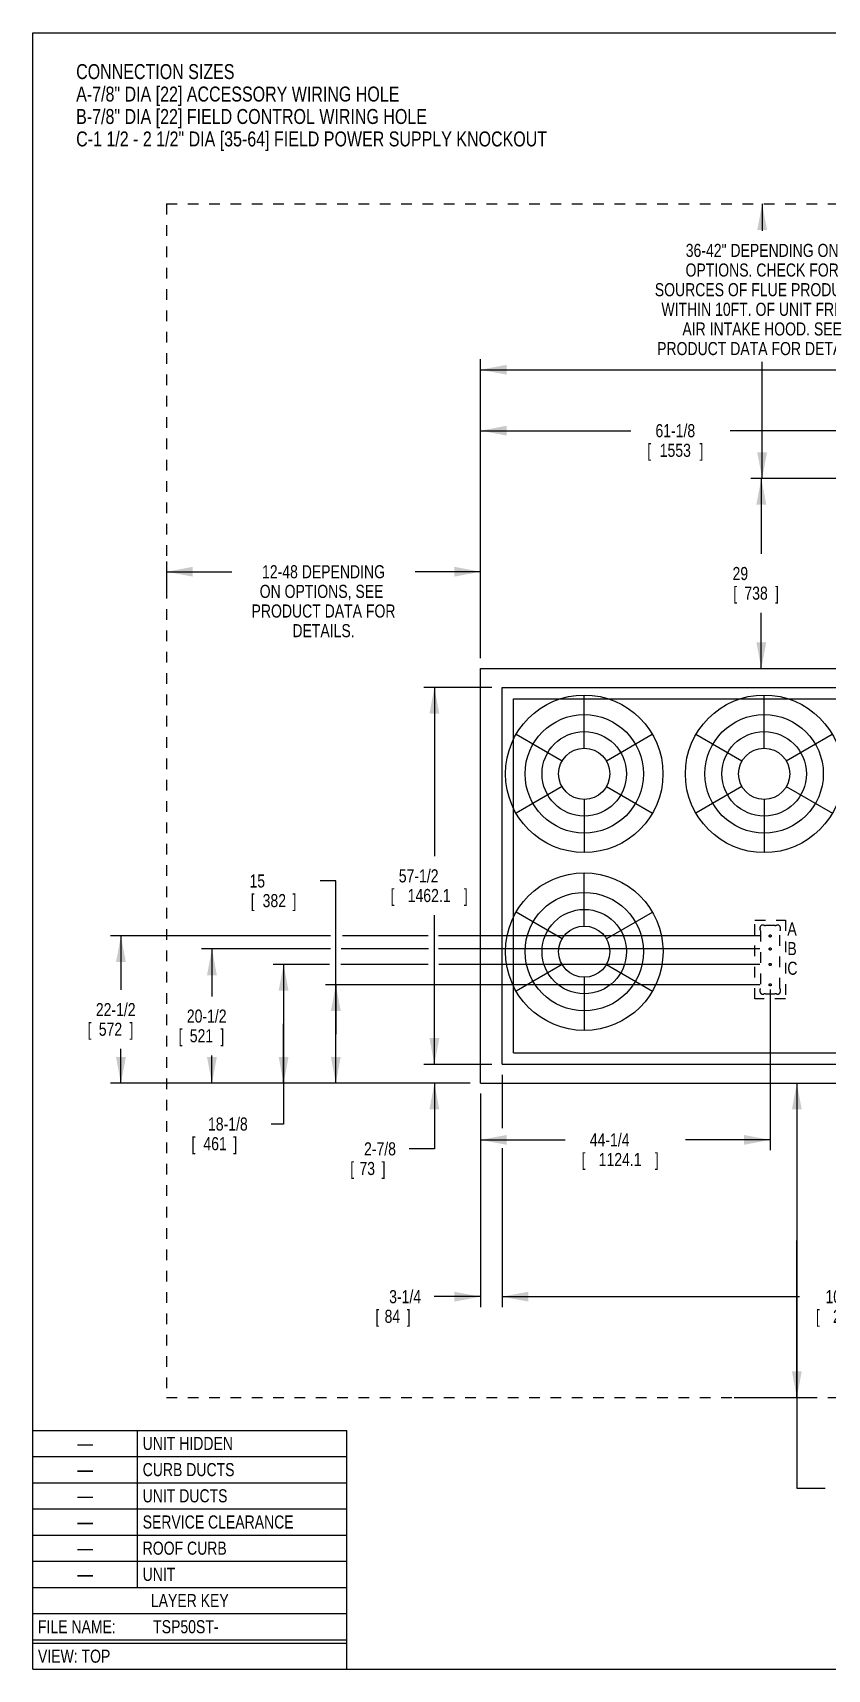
# Model space of a CAD drawing. Extents: x 0 to 250, y 0 to 250.
# Drawn here: x 0 to 121.4, y 0 to 250 of the extents above; entities that cross this region are included whole.
import ezdxf
from ezdxf.enums import TextEntityAlignment as Align

# ---------------------------------------------------------------- set-up
doc = ezdxf.new("R2010")
doc.units = 0
doc.header["$LTSCALE"] = 16.296296
doc.linetypes.add('DASHED', pattern=[0.2, 0.1, -0.1])
doc.linetypes.add('HIDDEN', pattern=[0.2, 0.1, -0.1])
doc.layers.get('0').update_dxf_attribs({"linetype": 'CONTINUOUS'})
for name, color, linetype in [('CURB-14', 6, 'CONTINUOUS'), ('CURB-14-DIM', 6, 'CONTINUOUS'), ('CURB-24', 6, 'CONTINUOUS'), ('CURB-24-DIM', 6, 'CONTINUOUS'), ('NOTES', 1, 'CONTINUOUS'), ('SERVCLEAR', 1, 'CONTINUOUS'), ('SERVCLRDIM', 1, 'CONTINUOUS'), ('UNIT-DIM', 7, 'CONTINUOUS'), ('UNIT-HID', 8, 'CONTINUOUS'), ('UNIT-SOL', 7, 'CONTINUOUS')]:
    doc.layers.add(name, color=color, linetype=linetype)
doc.styles.get("Standard").update_dxf_attribs({"font": 'txt', "width": 0.8})
doc.styles.add('TEXTSTYLE_2', font='txt', dxfattribs={"width": 8})
doc.dimstyles.get("Standard").update_dxf_attribs({"dimtxt": 0.18, "dimasz": 0.18, "dimexe": 0.18, "dimexo": 0.0625, "dimgap": 0.09, "dimtad": 0, "dimtih": 1, "dimtoh": 1, "dimzin": 0, "dimcen": 0.09, "dimazin": 3, "dimtfac": 1, "dimtofl": 0, "dimtmove": 0, "dimatfit": 3})

# ---------------------------------------------------------------- blocks, each defined once
blk = doc.blocks.new('_FILLED')
at = {"color": 0, "linetype": 'ByBlock'}
blk.add_solid([(0, 0), (-1, 0.1875), (-1, -0.1875)], dxfattribs=at)
blk = doc.blocks.new('*D1')
at = {"layer": 'SERVCLRDIM', "color": 1, "linetype": 'CONTINUOUS'}
for p, q in [((116.75, 89.52), (116.75, 65.52)), ((116.75, 41.52), (116.75, 65.52)), ((116.75, 65.52), (116.75, 27.67)), ((107.16, 41.52), (118.34, 41.52)), ((116.75, 27.67), (121.1, 27.67))]:
    blk.add_line(p, q, dxfattribs=at)
at = {"layer": 'SERVCLRDIM', "color": 1, "linetype": 'CONTINUOUS', "xscale": 4, "yscale": 4, "zscale": 4}
for p, rotation in [((116.75, 89.52), 90), ((116.75, 41.52), 270)]:
    blk.add_blockref('_FILLED', p, dxfattribs=dict(at, rotation=rotation))
at = {"layer": 'SERVCLRDIM', "color": 1, "linetype": 'CONTINUOUS', "width": 0.8}
for s, p in [('36-48" DEPENDING ON OPTIONS.', (123.1, 26.67)), ('CHECK FOR ADJACENT UNITS OR', (123.1, 23.67)), ('BUILDING FRESH AIR INTAKE', (123.1, 20.67)), ('WITHIN 10FT. OF THIS UNITS', (123.1, 17.67)), ('FLUE OUTLET. SEE PRODUCT DATA', (123.1, 14.67)), ('FOR DETAILS.', (123.1, 11.67))]:
    blk.add_text(s, height=2, dxfattribs=at).set_placement(p)
blk = doc.blocks.new('*D5')
at = {"layer": 'UNIT-DIM', "color": 7, "linetype": 'CONTINUOUS'}
for p, q in [((127.96, 181.92), (109.73, 181.92)), ((111.32, 181.92), (111.32, 170.39)), ((111.32, 152.87), (111.32, 161.39))]:
    blk.add_line(p, q, dxfattribs=at)
at = {"layer": 'UNIT-DIM', "color": 7, "linetype": 'CONTINUOUS', "xscale": 4, "yscale": 4, "zscale": 4}
for p, rotation in [((111.32, 181.92), 90), ((111.32, 152.87), 270)]:
    blk.add_blockref('_FILLED', p, dxfattribs=dict(at, rotation=rotation))
at = {"layer": 'UNIT-DIM', "color": 7, "linetype": 'CONTINUOUS', "width": 0.8}
for s, p in [('29', (108.12, 166.39)), ('[', (107.32, 163.39)), ('738', (110.52, 163.39)), (']', (113.72, 163.39))]:
    blk.add_text(s, height=2, dxfattribs=at).set_placement(p, align=Align.CENTER)
blk = doc.blocks.new('*D7')
at = {"layer": 'UNIT-DIM', "color": 7, "linetype": 'CONTINUOUS'}
for p, q in [((46.31, 120.42), (43.9, 120.42)), ((46.31, 97.04), (46.31, 120.42)), ((111.09, 104.55), (44.72, 104.55)), ((46.31, 104.55), (46.31, 97.04)), ((46.31, 89.52), (46.31, 97.04)), ((66.83, 89.52), (44.72, 89.52))]:
    blk.add_line(p, q, dxfattribs=at)
at = {"layer": 'UNIT-DIM', "color": 7, "linetype": 'CONTINUOUS', "xscale": 4, "yscale": 4, "zscale": 4}
for p, rotation in [((46.31, 104.55), 90), ((46.31, 89.52), 270)]:
    blk.add_blockref('_FILLED', p, dxfattribs=dict(at, rotation=rotation))
at = {"layer": 'UNIT-DIM', "color": 7, "linetype": 'CONTINUOUS', "width": 0.8}
for s, p in [('15', (35.5, 119.42)), ('[', (33.9, 116.42)), ('382', (38.7, 116.42)), (']', (40.3, 116.42))]:
    blk.add_text(s, height=2, dxfattribs=at).set_placement(p, align=Align.RIGHT)
blk = doc.blocks.new('*D8')
at = {"layer": 'UNIT-DIM', "color": 7, "linetype": 'CONTINUOUS'}
for p, q in [((45.32, 107.68), (36.74, 107.68)), ((38.33, 107.68), (38.33, 98.6)), ((60.41, 107.68), (47.06, 107.68)), ((111.09, 107.68), (62.06, 107.68)), ((38.33, 89.52), (38.33, 98.6)), ((38.33, 98.6), (38.33, 83.29)), ((66.83, 89.52), (36.74, 89.52)), ((38.33, 83.29), (36.45, 83.29))]:
    blk.add_line(p, q, dxfattribs=at)
at = {"layer": 'UNIT-DIM', "color": 7, "linetype": 'CONTINUOUS', "xscale": 4, "yscale": 4, "zscale": 4}
for p, rotation in [((38.33, 107.68), 90), ((38.33, 89.52), 270)]:
    blk.add_blockref('_FILLED', p, dxfattribs=dict(at, rotation=rotation))
at = {"layer": 'UNIT-DIM', "color": 7, "linetype": 'CONTINUOUS', "width": 0.8}
for s, p in [('18-1/8', (32.85, 82.29)), ('[', (24.85, 79.29)), ('461', (29.65, 79.29)), (']', (31.25, 79.29))]:
    blk.add_text(s, height=2, dxfattribs=at).set_placement(p, align=Align.RIGHT)
blk = doc.blocks.new('*D9')
at = {"layer": 'UNIT-DIM', "color": 7, "linetype": 'CONTINUOUS'}
for p, q in [((45.49, 110.03), (25.8, 110.03)), ((27.38, 110.03), (27.38, 102.78)), ((60.49, 110.03), (47.14, 110.03)), ((111.09, 110.03), (61.98, 110.03)), ((27.38, 89.52), (27.38, 93.78)), ((66.83, 89.52), (25.8, 89.52))]:
    blk.add_line(p, q, dxfattribs=at)
at = {"layer": 'UNIT-DIM', "color": 7, "linetype": 'CONTINUOUS', "xscale": 4, "yscale": 4, "zscale": 4}
for p, rotation in [((27.38, 110.03), 90), ((27.38, 89.52), 270)]:
    blk.add_blockref('_FILLED', p, dxfattribs=dict(at, rotation=rotation))
at = {"layer": 'UNIT-DIM', "color": 7, "linetype": 'CONTINUOUS', "width": 0.8}
for s, p in [('20-1/2', (26.58, 98.78)), ('[', (22.58, 95.78)), ('521', (25.78, 95.78)), (']', (28.98, 95.78))]:
    blk.add_text(s, height=2, dxfattribs=at).set_placement(p, align=Align.CENTER)
blk = doc.blocks.new('*D10')
at = {"layer": 'UNIT-DIM', "color": 7, "linetype": 'CONTINUOUS'}
for p, q in [((45.49, 112.02), (11.89, 112.02)), ((13.48, 112.02), (13.48, 103.77)), ((60.41, 112.02), (47.31, 112.02)), ((111.09, 112.02), (61.98, 112.02)), ((13.48, 89.52), (13.48, 94.77)), ((66.83, 89.52), (11.89, 89.52))]:
    blk.add_line(p, q, dxfattribs=at)
at = {"layer": 'UNIT-DIM', "color": 7, "linetype": 'CONTINUOUS', "xscale": 4, "yscale": 4, "zscale": 4}
for p, rotation in [((13.48, 112.02), 90), ((13.48, 89.52), 270)]:
    blk.add_blockref('_FILLED', p, dxfattribs=dict(at, rotation=rotation))
at = {"layer": 'UNIT-DIM', "color": 7, "linetype": 'CONTINUOUS', "width": 0.8}
for s, p in [('22-1/2', (12.68, 99.77)), ('[', (8.68, 96.77)), ('572', (11.88, 96.77)), (']', (15.08, 96.77))]:
    blk.add_text(s, height=2, dxfattribs=at).set_placement(p, align=Align.CENTER)
blk = doc.blocks.new('*D11')
at = {"layer": 'UNIT-DIM', "color": 7, "linetype": 'CONTINUOUS'}
for p, q in [((112.67, 103.86), (112.67, 79.28)), ((68.42, 87.93), (68.42, 79.28)), ((68.42, 80.87), (81.35, 80.87)), ((112.67, 80.87), (99.75, 80.87))]:
    blk.add_line(p, q, dxfattribs=at)
at = {"layer": 'UNIT-DIM', "color": 7, "linetype": 'CONTINUOUS', "xscale": 4, "yscale": 4, "zscale": 4, "rotation": 180}
blk.add_blockref('_FILLED', (68.42, 80.87), dxfattribs=at)
at = {"layer": 'UNIT-DIM', "color": 7, "linetype": 'CONTINUOUS', "xscale": 4, "yscale": 4, "zscale": 4}
blk.add_blockref('_FILLED', (112.67, 80.87), dxfattribs=at)
at = {"layer": 'UNIT-DIM', "color": 7, "linetype": 'CONTINUOUS', "width": 0.8}
for s, p in [('44-1/4', (88.15, 79.87)), ('[', (84.15, 76.87)), ('1124.1', (89.75, 76.87)), (']', (95.35, 76.87))]:
    blk.add_text(s, height=2, dxfattribs=at).set_placement(p, align=Align.CENTER)
blk = doc.blocks.new('*D14')
at = {"layer": 'UNIT-DIM', "color": 7, "linetype": 'CONTINUOUS'}
for p, q in [((68.42, 154.46), (68.42, 190.8)), ((129.54, 183.5), (129.54, 190.8)), ((68.42, 189.21), (91.38, 189.21)), ((129.54, 189.21), (106.58, 189.21))]:
    blk.add_line(p, q, dxfattribs=at)
at = {"layer": 'UNIT-DIM', "color": 7, "linetype": 'CONTINUOUS', "xscale": 4, "yscale": 4, "zscale": 4, "rotation": 180}
blk.add_blockref('_FILLED', (68.42, 189.21), dxfattribs=at)
at = {"layer": 'UNIT-DIM', "color": 7, "linetype": 'CONTINUOUS', "xscale": 4, "yscale": 4, "zscale": 4}
blk.add_blockref('_FILLED', (129.54, 189.21), dxfattribs=at)
at = {"layer": 'UNIT-DIM', "color": 7, "linetype": 'CONTINUOUS', "width": 0.8}
for s, p in [('61-1/8', (98.18, 188.21)), ('[', (94.18, 185.21)), ('1553', (98.18, 185.21)), (']', (102.18, 185.21))]:
    blk.add_text(s, height=2, dxfattribs=at).set_placement(p, align=Align.CENTER)
blk = doc.blocks.new('*D20')
at = {"layer": 'SERVCLRDIM', "color": 1, "linetype": 'CONTINUOUS'}
for p, q in [((20.45, 169.24), (20.45, 166.66)), ((20.45, 167.66), (30.43, 167.66)), ((68.42, 167.66), (58.43, 167.66)), ((68.42, 166.66), (68.42, 169.24)), ((20.45, 166.66), (20.45, 163.95)), ((68.42, 154.46), (68.42, 166.66))]:
    blk.add_line(p, q, dxfattribs=at)
at = {"layer": 'SERVCLRDIM', "color": 1, "linetype": 'CONTINUOUS', "xscale": 4, "yscale": 4, "zscale": 4, "rotation": 180}
blk.add_blockref('_FILLED', (20.45, 167.66), dxfattribs=at)
at = {"layer": 'SERVCLRDIM', "color": 1, "linetype": 'CONTINUOUS', "xscale": 4, "yscale": 4, "zscale": 4}
blk.add_blockref('_FILLED', (68.42, 167.66), dxfattribs=at)
at = {"layer": 'SERVCLRDIM', "color": 1, "linetype": 'CONTINUOUS', "width": 0.8}
for s, p in [('12-48 DEPENDING', (44.43, 166.66)), ('ON OPTIONS, SEE ', (44.43, 163.66)), ('PRODUCT DATA FOR', (44.43, 160.66)), ('DETAILS.', (44.43, 157.66))]:
    blk.add_text(s, height=2, dxfattribs=at).set_placement(p, align=Align.CENTER)
blk = doc.blocks.new('*D21')
at = {"layer": 'SERVCLRDIM', "color": 1, "linetype": 'CONTINUOUS'}
for p, q in [((111.45, 223.85), (111.45, 219.75)), ((111.45, 181.92), (111.45, 199.75)), ((127.96, 181.92), (109.86, 181.92))]:
    blk.add_line(p, q, dxfattribs=at)
at = {"layer": 'SERVCLRDIM', "color": 1, "linetype": 'CONTINUOUS', "xscale": 4, "yscale": 4, "zscale": 4}
for p, rotation in [((111.45, 223.85), 90), ((111.45, 181.92), 270)]:
    blk.add_blockref('_FILLED', p, dxfattribs=dict(at, rotation=rotation))
at = {"layer": 'SERVCLRDIM', "color": 1, "linetype": 'CONTINUOUS', "width": 0.8}
for s, p in [('36-42" DEPENDING ON', (111.45, 215.75)), ('OPTIONS. CHECK FOR', (111.45, 212.75)), ('SOURCES OF FLUE PRODUCTS', (111.45, 209.75)), ('WITHIN 10FT. OF UNIT FRESH', (111.45, 206.75)), ('AIR INTAKE HOOD. SEE', (111.45, 203.75)), ('PRODUCT DATA FOR DETAILS.', (111.45, 200.75))]:
    blk.add_text(s, height=2, dxfattribs=at).set_placement(p, align=Align.CENTER)
blk = doc.blocks.new('*D22')
at = {"layer": 'CURB-14-DIM', "color": 6, "linetype": 'CONTINUOUS'}
for p, q in [((70.13, 149.98), (59.78, 149.98)), ((61.37, 149.98), (61.37, 124.2)), ((61.37, 92.41), (61.37, 115.2)), ((70.03, 92.41), (59.78, 92.41))]:
    blk.add_line(p, q, dxfattribs=at)
at = {"layer": 'CURB-14-DIM', "color": 6, "linetype": 'CONTINUOUS', "xscale": 4, "yscale": 4, "zscale": 4}
for p, rotation in [((61.37, 149.98), 90), ((61.37, 92.41), 270)]:
    blk.add_blockref('_FILLED', p, dxfattribs=dict(at, rotation=rotation))
at = {"layer": 'CURB-14-DIM', "color": 6, "linetype": 'CONTINUOUS', "width": 0.8}
for s, p in [('57-1/2', (58.97, 120.2)), ('[', (54.97, 117.2)), ('1462.1', (60.57, 117.2)), (']', (66.17, 117.2))]:
    blk.add_text(s, height=2, dxfattribs=at).set_placement(p, align=Align.CENTER)
blk = doc.blocks.new('*D23')
at = {"layer": 'CURB-14-DIM', "color": 6, "linetype": 'CONTINUOUS'}
for p, q in [((71.72, 90.83), (71.72, 82.65)), ((180.97, 90.83), (180.97, 72.76)), ((71.72, 79.58), (71.72, 55.33)), ((180.97, 69.05), (180.97, 65.13)), ((180.97, 62.78), (180.97, 55.33)), ((71.72, 56.92), (117.15, 56.92)), ((180.97, 56.92), (135.55, 56.92))]:
    blk.add_line(p, q, dxfattribs=at)
at = {"layer": 'CURB-14-DIM', "color": 6, "linetype": 'CONTINUOUS', "xscale": 4, "yscale": 4, "zscale": 4, "rotation": 180}
blk.add_blockref('_FILLED', (71.72, 56.92), dxfattribs=at)
at = {"layer": 'CURB-14-DIM', "color": 6, "linetype": 'CONTINUOUS', "xscale": 4, "yscale": 4, "zscale": 4}
blk.add_blockref('_FILLED', (180.97, 56.92), dxfattribs=at)
at = {"layer": 'CURB-14-DIM', "color": 6, "linetype": 'CONTINUOUS', "width": 0.8}
for s, p in [('109-1/4', (124.75, 55.92)), ('[', (119.95, 52.92)), (']', (131.15, 52.92)), ('2775.0', (125.55, 52.92))]:
    blk.add_text(s, height=2, dxfattribs=at).set_placement(p, align=Align.CENTER)
blk = doc.blocks.new('*D29')
at = {"layer": 'CURB-14-DIM', "color": 6, "linetype": 'CONTINUOUS'}
for p, q in [((61.37, 92.41), (61.37, 105.11)), ((70.13, 92.41), (59.78, 92.41)), ((66.83, 89.52), (59.78, 89.52)), ((61.37, 89.52), (61.37, 79.5)), ((61.37, 79.5), (57.5, 79.5))]:
    blk.add_line(p, q, dxfattribs=at)
at = {"layer": 'CURB-14-DIM', "color": 6, "linetype": 'CONTINUOUS', "xscale": 4, "yscale": 4, "zscale": 4}
for p, rotation in [((61.37, 92.41), 270), ((61.37, 89.52), 90)]:
    blk.add_blockref('_FILLED', p, dxfattribs=dict(at, rotation=rotation))
at = {"layer": 'CURB-14-DIM', "color": 6, "linetype": 'CONTINUOUS', "width": 0.8}
for s, p in [('2-7/8', (55.5, 78.5)), ('[', (49.1, 75.5)), ('73', (52.3, 75.5)), (']', (53.9, 75.5))]:
    blk.add_text(s, height=2, dxfattribs=at).set_placement(p, align=Align.RIGHT)
blk = doc.blocks.new('*D30')
at = {"layer": 'CURB-14-DIM', "color": 6, "linetype": 'CONTINUOUS'}
for p, q in [((68.42, 87.93), (68.42, 55.33)), ((71.72, 74.17), (71.72, 55.33)), ((68.42, 56.92), (61.34, 56.92)), ((71.72, 56.92), (84.42, 56.92))]:
    blk.add_line(p, q, dxfattribs=at)
at = {"layer": 'CURB-14-DIM', "color": 6, "linetype": 'CONTINUOUS', "xscale": 4, "yscale": 4, "zscale": 4}
blk.add_blockref('_FILLED', (68.42, 56.92), dxfattribs=at)
at = {"layer": 'CURB-14-DIM', "color": 6, "linetype": 'CONTINUOUS', "xscale": 4, "yscale": 4, "zscale": 4, "rotation": 180}
blk.add_blockref('_FILLED', (71.72, 56.92), dxfattribs=at)
at = {"layer": 'CURB-14-DIM', "color": 6, "linetype": 'CONTINUOUS', "width": 0.8}
for s, p in [('3-1/4', (59.34, 55.92)), ('[', (52.94, 52.92)), (']', (57.74, 52.92)), ('84', (56.14, 52.92))]:
    blk.add_text(s, height=2, dxfattribs=at).set_placement(p, align=Align.RIGHT)
blk = doc.blocks.new('*D32')
at = {"layer": 'UNIT-DIM', "color": 7, "linetype": 'CONTINUOUS'}
for p, q in [((68.42, 154.46), (68.42, 200.11)), ((184.27, 178.44), (184.27, 200.11)), ((68.42, 198.52), (133.15, 198.52)), ((184.27, 198.52), (149.95, 198.52)), ((184.27, 154.46), (184.27, 175.66))]:
    blk.add_line(p, q, dxfattribs=at)
at = {"layer": 'UNIT-DIM', "color": 7, "linetype": 'CONTINUOUS', "xscale": 4, "yscale": 4, "zscale": 4, "rotation": 180}
blk.add_blockref('_FILLED', (68.42, 198.52), dxfattribs=at)
at = {"layer": 'UNIT-DIM', "color": 7, "linetype": 'CONTINUOUS', "xscale": 4, "yscale": 4, "zscale": 4}
blk.add_blockref('_FILLED', (184.27, 198.52), dxfattribs=at)
at = {"layer": 'UNIT-DIM', "color": 7, "linetype": 'CONTINUOUS', "width": 0.8}
for s, p in [('115-7/8', (140.75, 197.52)), ('[', (135.95, 194.52)), ('2942.7', (141.55, 194.52)), (']', (147.15, 194.52))]:
    blk.add_text(s, height=2, dxfattribs=at).set_placement(p, align=Align.CENTER)
blk = doc.blocks.new('*D36')
at = {"layer": 'CURB-24-DIM', "color": 6, "linetype": 'CONTINUOUS'}
for p, q in [((70.13, 149.98), (59.78, 149.98)), ((61.37, 149.98), (61.37, 125.2)), ((61.37, 92.41), (61.37, 115.2)), ((70.03, 92.41), (59.78, 92.41))]:
    blk.add_line(p, q, dxfattribs=at)
at = {"layer": 'CURB-24-DIM', "color": 6, "linetype": 'CONTINUOUS', "xscale": 4, "yscale": 4, "zscale": 4}
for p, rotation in [((61.37, 149.98), 90), ((61.37, 92.41), 270)]:
    blk.add_blockref('_FILLED', p, dxfattribs=dict(at, rotation=rotation))
at = {"layer": 'CURB-24-DIM', "color": 6, "linetype": 'CONTINUOUS', "width": 0.8}
for s, p in [('57-1/2', (58.97, 120.2)), ('[', (54.97, 117.2)), ('1462.1', (60.57, 117.2)), (']', (66.17, 117.2))]:
    blk.add_text(s, height=2, dxfattribs=at).set_placement(p, align=Align.CENTER)
blk = doc.blocks.new('*D37')
at = {"layer": 'CURB-24-DIM', "color": 6, "linetype": 'CONTINUOUS'}
for p, q in [((71.72, 90.83), (71.72, 82.65)), ((180.97, 90.83), (180.97, 72.76)), ((71.72, 79.58), (71.72, 55.33)), ((180.97, 69.05), (180.97, 65.13)), ((180.97, 62.78), (180.97, 55.33)), ((71.72, 56.92), (117.15, 56.92)), ((180.97, 56.92), (135.55, 56.92))]:
    blk.add_line(p, q, dxfattribs=at)
at = {"layer": 'CURB-24-DIM', "color": 6, "linetype": 'CONTINUOUS', "xscale": 4, "yscale": 4, "zscale": 4, "rotation": 180}
blk.add_blockref('_FILLED', (71.72, 56.92), dxfattribs=at)
at = {"layer": 'CURB-24-DIM', "color": 6, "linetype": 'CONTINUOUS', "xscale": 4, "yscale": 4, "zscale": 4}
blk.add_blockref('_FILLED', (180.97, 56.92), dxfattribs=at)
at = {"layer": 'CURB-24-DIM', "color": 6, "linetype": 'CONTINUOUS', "width": 0.8}
for s, p in [('109-1/4', (124.75, 55.92)), ('[', (119.95, 52.92)), (']', (131.15, 52.92)), ('2775.0', (125.55, 52.92))]:
    blk.add_text(s, height=2, dxfattribs=at).set_placement(p, align=Align.CENTER)
blk = doc.blocks.new('*D38')
at = {"layer": 'CURB-24-DIM', "color": 6, "linetype": 'CONTINUOUS'}
for p, q in [((61.37, 92.41), (61.37, 105.11)), ((70.13, 92.41), (59.78, 92.41)), ((66.83, 89.52), (59.78, 89.52)), ((61.37, 89.52), (61.37, 79.5)), ((61.37, 79.5), (57.5, 79.5))]:
    blk.add_line(p, q, dxfattribs=at)
at = {"layer": 'CURB-24-DIM', "color": 6, "linetype": 'CONTINUOUS', "xscale": 4, "yscale": 4, "zscale": 4}
for p, rotation in [((61.37, 92.41), 270), ((61.37, 89.52), 90)]:
    blk.add_blockref('_FILLED', p, dxfattribs=dict(at, rotation=rotation))
at = {"layer": 'CURB-24-DIM', "color": 6, "linetype": 'CONTINUOUS', "width": 0.8}
for s, p in [('2-7/8', (55.5, 78.5)), ('[', (49.1, 75.5)), ('73', (52.3, 75.5)), (']', (53.9, 75.5))]:
    blk.add_text(s, height=2, dxfattribs=at).set_placement(p, align=Align.RIGHT)
blk = doc.blocks.new('*D39')
at = {"layer": 'CURB-24-DIM', "color": 6, "linetype": 'CONTINUOUS'}
for p, q in [((68.42, 87.93), (68.42, 55.33)), ((71.72, 74.17), (71.72, 55.33)), ((68.42, 56.92), (61.34, 56.92)), ((71.72, 56.92), (84.42, 56.92))]:
    blk.add_line(p, q, dxfattribs=at)
at = {"layer": 'CURB-24-DIM', "color": 6, "linetype": 'CONTINUOUS', "xscale": 4, "yscale": 4, "zscale": 4}
blk.add_blockref('_FILLED', (68.42, 56.92), dxfattribs=at)
at = {"layer": 'CURB-24-DIM', "color": 6, "linetype": 'CONTINUOUS', "xscale": 4, "yscale": 4, "zscale": 4, "rotation": 180}
blk.add_blockref('_FILLED', (71.72, 56.92), dxfattribs=at)
at = {"layer": 'CURB-24-DIM', "color": 6, "linetype": 'CONTINUOUS', "width": 0.8}
for s, p in [('3-1/4', (59.34, 55.92)), ('[', (52.94, 52.92)), (']', (57.74, 52.92)), ('84', (56.14, 52.92))]:
    blk.add_text(s, height=2, dxfattribs=at).set_placement(p, align=Align.RIGHT)

msp = doc.modelspace()

# ---------------------------------------------------------------- linework, layer by layer
at = {"color": 7, "linetype": 'CONTINUOUS'}
for p, q in [((0, 0), (0, 250)), ((0, 250), (250, 250)), ((0, 0), (250, 0))]:
    msp.add_line(p, q, dxfattribs=at)
at = {"layer": 'CURB-14', "color": 6, "linetype": 'CONTINUOUS'}
for p, q in [((71.722, 92.414), (71.722, 149.977)), ((71.722, 149.977), (180.972, 149.977)), ((73.472, 94.164), (73.472, 148.227)), ((73.472, 148.227), (179.222, 148.227)), ((73.472, 94.164), (179.222, 94.164)), ((71.722, 92.414), (180.972, 92.414))]:
    msp.add_line(p, q, dxfattribs=at)
at = {"layer": 'CURB-24', "color": 6, "linetype": 'CONTINUOUS'}
for p, q in [((71.722, 92.414), (71.722, 149.977)), ((71.722, 149.977), (180.972, 149.977)), ((73.472, 94.164), (73.472, 148.227)), ((73.472, 148.227), (179.222, 148.227)), ((73.472, 94.164), (179.222, 94.164)), ((71.722, 92.414), (180.972, 92.414))]:
    msp.add_line(p, q, dxfattribs=at)
at = {"layer": 'NOTES', "color": 1, "linetype": 'CONTINUOUS'}
for p, q in [((0, 0), (0, 36.5)), ((0, 36.5), (48, 36.5)), ((16, 12.5), (16, 36.5)), ((48, 0), (48, 36.5)), ((0, 32.5), (48, 32.5)), ((0, 28.5), (48, 28.5)), ((0, 24.5), (48, 24.5)), ((0, 20.5), (48, 20.5)), ((0, 16.5), (48, 16.5)), ((0, 12.5), (48, 12.5)), ((0, 8.5), (48, 8.5)), ((0, 4.5), (48, 4.5)), ((0, 4), (48, 4)), ((0, 0), (48, 0))]:
    msp.add_line(p, q, dxfattribs=at)
at = {"layer": 'SERVCLEAR', "color": 1, "linetype": 'DASHED'}
for p, q in [((20.45, 223.853), (20.45, 41.521)), ((20.45, 223.853), (220.243, 223.853)), ((20.45, 41.521), (220.243, 41.521))]:
    msp.add_line(p, q, dxfattribs=at)
at = {"layer": 'UNIT-HID', "color": 8, "linetype": 'HIDDEN'}
for p, q in [((110.313, 102.411), (110.313, 114.414)), ((110.313, 114.414), (115.036, 114.414)), ((111.175, 112.822), (111.175, 104.002)), ((113.37, 113.627), (111.98, 113.627)), ((114.174, 104.002), (114.174, 112.822)), ((115.036, 114.414), (115.036, 102.411)), ((111.98, 103.198), (113.37, 103.198)), ((115.036, 102.411), (110.313, 102.411))]:
    msp.add_line(p, q, dxfattribs=at)
for centre in [(112.675, 112.022), (112.675, 110.035), (112.675, 107.676), (112.675, 104.552)]:
    msp.add_circle(centre, 0.164, dxfattribs=at)
for centre, radius, start, end in [((111.549, 113.253), 0.44, 72.59298, 197.40702), ((110.176, 112.822), 1, 0, 17.40702), ((111.98, 114.626), 1, 252.59298, 270), ((113.37, 114.626), 1, 270, 287.40702), ((113.8, 113.253), 0.44, 342.59298, 107.40702), ((115.174, 112.822), 1, 162.59298, 180), ((111.549, 103.572), 0.44, 162.59298, 287.40702), ((110.176, 104.002), 1, 342.59298, 0), ((111.98, 102.198), 1, 90, 107.40702), ((113.37, 102.198), 1, 72.59298, 90), ((113.8, 103.572), 0.44, 252.59298, 17.40702), ((115.174, 104.002), 1, 180, 197.40702)]:
    msp.add_arc(centre, radius, start, end, dxfattribs=at)
at = {"layer": 'UNIT-SOL', "color": 7, "linetype": 'CONTINUOUS'}
for p, q in [((68.419, 89.521), (68.419, 152.869)), ((68.419, 152.869), (184.274, 152.869)), ((84.265, 140.701), (84.265, 148.822)), ((111.753, 140.7), (111.753, 148.822)), ((80.878, 138.745), (73.844, 142.806)), ((94.654, 142.787), (87.653, 138.745)), ((108.365, 138.744), (101.332, 142.805)), ((122.142, 142.786), (115.14, 138.744)), ((80.878, 134.833), (73.844, 130.772)), ((84.265, 132.877), (84.265, 124.756)), ((87.653, 134.833), (94.687, 130.772)), ((108.365, 134.832), (101.332, 130.772)), ((111.753, 132.877), (111.753, 124.755)), ((115.14, 134.832), (122.174, 130.772)), ((84.266, 113.537), (84.266, 121.659)), ((80.878, 111.581), (73.845, 115.642)), ((94.655, 115.624), (87.653, 111.581)), ((80.878, 107.67), (73.845, 103.609)), ((87.653, 107.67), (94.687, 103.609)), ((84.266, 105.714), (84.266, 97.592)), ((68.419, 89.521), (184.274, 89.521))]:
    msp.add_line(p, q, dxfattribs=at)
for centre, radius in [((84.265, 136.789), 12.033), ((111.753, 136.788), 12.033), ((84.265, 136.789), 9.041), ((111.753, 136.788), 9.041), ((84.265, 136.789), 6.446), ((111.753, 136.788), 6.446), ((84.265, 136.789), 3.912), ((111.753, 136.788), 3.912), ((84.266, 109.626), 12.033), ((84.266, 109.626), 9.041), ((84.266, 109.626), 6.446), ((84.266, 109.626), 3.912)]:
    msp.add_circle(centre, radius, dxfattribs=at)

# ---------------------------------------------------------------- texts
at = {"layer": 'NOTES', "color": 1, "linetype": 'CONTINUOUS', "width": 0.8}
for s, height, p in [('CONNECTION SIZES', 2.286, (6.637, 242.919)), ('A-7/8" DIA [22] ACCESSORY WIRING HOLE', 2.286, (6.637, 239.49)), ('B-7/8" DIA [22] FIELD CONTROL WIRING HOLE', 2.286, (6.637, 236.061)), ('C-1 1/2 - 2 1/2" DIA [35-64] FIELD POWER SUPPLY KNOCKOUT', 2.286, (6.637, 232.632)), ('A', 2, (115.302, 112.09)), ('B', 2, (115.302, 109.09)), ('C', 2, (115.302, 106.09)), ('UNIT HIDDEN', 2, (16.8, 33.5)), ('CURB DUCTS', 2, (16.8, 29.5)), ('UNIT DUCTS', 2, (16.8, 25.5)), ('SERVICE CLEARANCE', 2, (16.8, 21.5)), ('ROOF CURB', 2, (16.8, 17.5)), ('UNIT', 2, (16.8, 13.5)), ('FILE NAME: ', 2, (0.8, 5.5)), ('TSP50ST-', 2, (18.4, 5.5)), ('VIEW: TOP', 2, (0.8, 1))]:
    msp.add_text(s, height=height, dxfattribs=at).set_placement(p)
at = {"layer": 'NOTES', "color": 8, "linetype": 'HIDDEN', "style": 'TEXTSTYLE_2', "width": 3.666667}
msp.add_text('-', height=2, dxfattribs=at).set_placement((8, 33.5), align=Align.CENTER)
at = {"layer": 'NOTES', "color": 5, "linetype": 'CONTINUOUS', "style": 'TEXTSTYLE_2', "width": 3.666667}
msp.add_text('-', height=2, dxfattribs=at).set_placement((8, 29.5), align=Align.CENTER)
at = {"layer": 'NOTES', "color": 2, "linetype": 'CONTINUOUS', "style": 'TEXTSTYLE_2', "width": 3.666667}
msp.add_text('-', height=2, dxfattribs=at).set_placement((8, 25.5), align=Align.CENTER)
at = {"layer": 'NOTES', "color": 1, "linetype": 'CONTINUOUS', "style": 'TEXTSTYLE_2', "width": 3.666667}
msp.add_text('-', height=2, dxfattribs=at).set_placement((8, 21.5), align=Align.CENTER)
at = {"layer": 'NOTES', "color": 6, "linetype": 'CONTINUOUS', "style": 'TEXTSTYLE_2', "width": 3.666667}
msp.add_text('-', height=2, dxfattribs=at).set_placement((8, 17.5), align=Align.CENTER)
at = {"layer": 'NOTES', "color": 7, "linetype": 'CONTINUOUS', "style": 'TEXTSTYLE_2', "width": 3.666667}
msp.add_text('-', height=2, dxfattribs=at).set_placement((8, 13.5), align=Align.CENTER)
at = {"layer": 'NOTES', "color": 1, "linetype": 'CONTINUOUS', "width": 0.8}
msp.add_text('LAYER KEY', height=2, dxfattribs=at).set_placement((24, 9.5), align=Align.CENTER)

# ---------------------------------------------------------------- dimensions: what is measured, and where the dimension line sits
at = {"layer": 'CURB-14-DIM', "color": 6, "linetype": 'CONTINUOUS'}
for base, p1, p2, angle, picture, middle in [((61.368, 149.977), (71.614, 92.414), (71.722, 149.977), 90, '*D22', (60.568, 119.696)), ((61.368, 89.521), (71.722, 92.414), (68.419, 89.521), 270, '*D29', (51.503, 77.996)), ((68.419, 56.916), (71.722, 75.754), (68.419, 89.521), 180, '*D30', (55.345, 55.416))]:
    dim = msp.add_linear_dim(base=base, p1=p1, p2=p2, angle=angle, dimstyle='Standard', dxfattribs=at)
    dim.commit()
    dim.dimension.update_dxf_attribs({"geometry": picture, "text_midpoint": middle, "dimtype": 128})
dim = msp.add_linear_dim(base=(180.972, 56.916), p1=(71.722, 92.414), p2=(180.972, 92.414), dimstyle='Standard', dxfattribs=at)
dim.commit()
dim.dimension.update_dxf_attribs({"geometry": '*D23', "text_midpoint": (125.547, 55.416), "dimtype": 128})
at = {"layer": 'CURB-24-DIM', "color": 6, "linetype": 'CONTINUOUS'}
for base, p1, p2, angle, picture, middle in [((61.368, 149.977), (71.614, 92.414), (71.722, 149.977), 90, '*D36', (60.568, 119.696)), ((61.368, 89.521), (71.722, 92.414), (68.419, 89.521), 270, '*D38', (51.503, 77.996)), ((68.419, 56.916), (71.722, 75.754), (68.419, 89.521), 180, '*D39', (55.345, 55.416))]:
    dim = msp.add_linear_dim(base=base, p1=p1, p2=p2, angle=angle, dimstyle='Standard', dxfattribs=at)
    dim.commit()
    dim.dimension.update_dxf_attribs({"geometry": picture, "text_midpoint": middle, "dimtype": 128})
dim = msp.add_linear_dim(base=(180.972, 56.916), p1=(71.722, 92.414), p2=(180.972, 92.414), dimstyle='Standard', dxfattribs=at)
dim.commit()
dim.dimension.update_dxf_attribs({"geometry": '*D37', "text_midpoint": (125.547, 55.416), "dimtype": 128})
at = {"layer": 'SERVCLRDIM', "color": 1, "linetype": 'CONTINUOUS'}
for base, p1, p2, angle, picture, middle in [((111.447, 223.853), (129.544, 181.916), (220.243, 223.853), 90, '*D21', (111.447, 209.248)), ((20.45, 167.657), (68.419, 152.869), (20.45, 162.362), 180, '*D20', (44.435, 163.157)), ((116.749, 41.521), (68.419, 89.521), (105.574, 41.521), 270, '*D1', (146.299, 20.168))]:
    dim = msp.add_linear_dim(base=base, p1=p1, p2=p2, angle=angle, dimstyle='Standard', dxfattribs=at)
    dim.commit()
    dim.dimension.update_dxf_attribs({"geometry": picture, "text_midpoint": middle, "dimtype": 128})
at = {"layer": 'UNIT-DIM', "color": 7, "linetype": 'CONTINUOUS'}
for base, p1, p2, picture, middle in [((184.2744, 198.5184), (68.4191, 152.8692), (184.2744, 152.8692), '*D32', (141.5512, 197.0184)), ((129.54414, 189.21495), (68.4191, 152.86924), (129.54414, 181.91596), '*D14', (98.18162, 187.71495)), ((112.675, 80.869), (68.419, 89.521), (112.675, 105.445), '*D11', (89.747, 79.369))]:
    dim = msp.add_linear_dim(base=base, p1=p1, p2=p2, dimstyle='Standard', dxfattribs=at)
    dim.commit()
    dim.dimension.update_dxf_attribs({"geometry": picture, "text_midpoint": middle, "dimtype": 128})
for base, p1, p2, picture, middle in [((111.321, 181.916), (184.274, 152.869), (129.544, 181.916), '*D5', (110.521, 165.893)), ((46.307, 104.552), (68.419, 89.521), (112.675, 104.552), '*D7', (36.304, 118.916)), ((13.475, 112.022), (68.419, 89.521), (112.675, 112.022), '*D10', (12.675, 99.272)), ((27.384, 110.035), (68.419, 89.521), (112.675, 110.035), '*D9', (26.584, 98.278)), ((38.3256, 107.6763), (68.4191, 89.5212), (112.6747, 107.6763), '*D8', (28.0534, 81.7864))]:
    dim = msp.add_linear_dim(base=base, p1=p1, p2=p2, angle=90, dimstyle='Standard', dxfattribs=at)
    dim.commit()
    dim.dimension.update_dxf_attribs({"geometry": picture, "text_midpoint": middle, "dimtype": 128})

doc.saveas('drawing.dxf')
